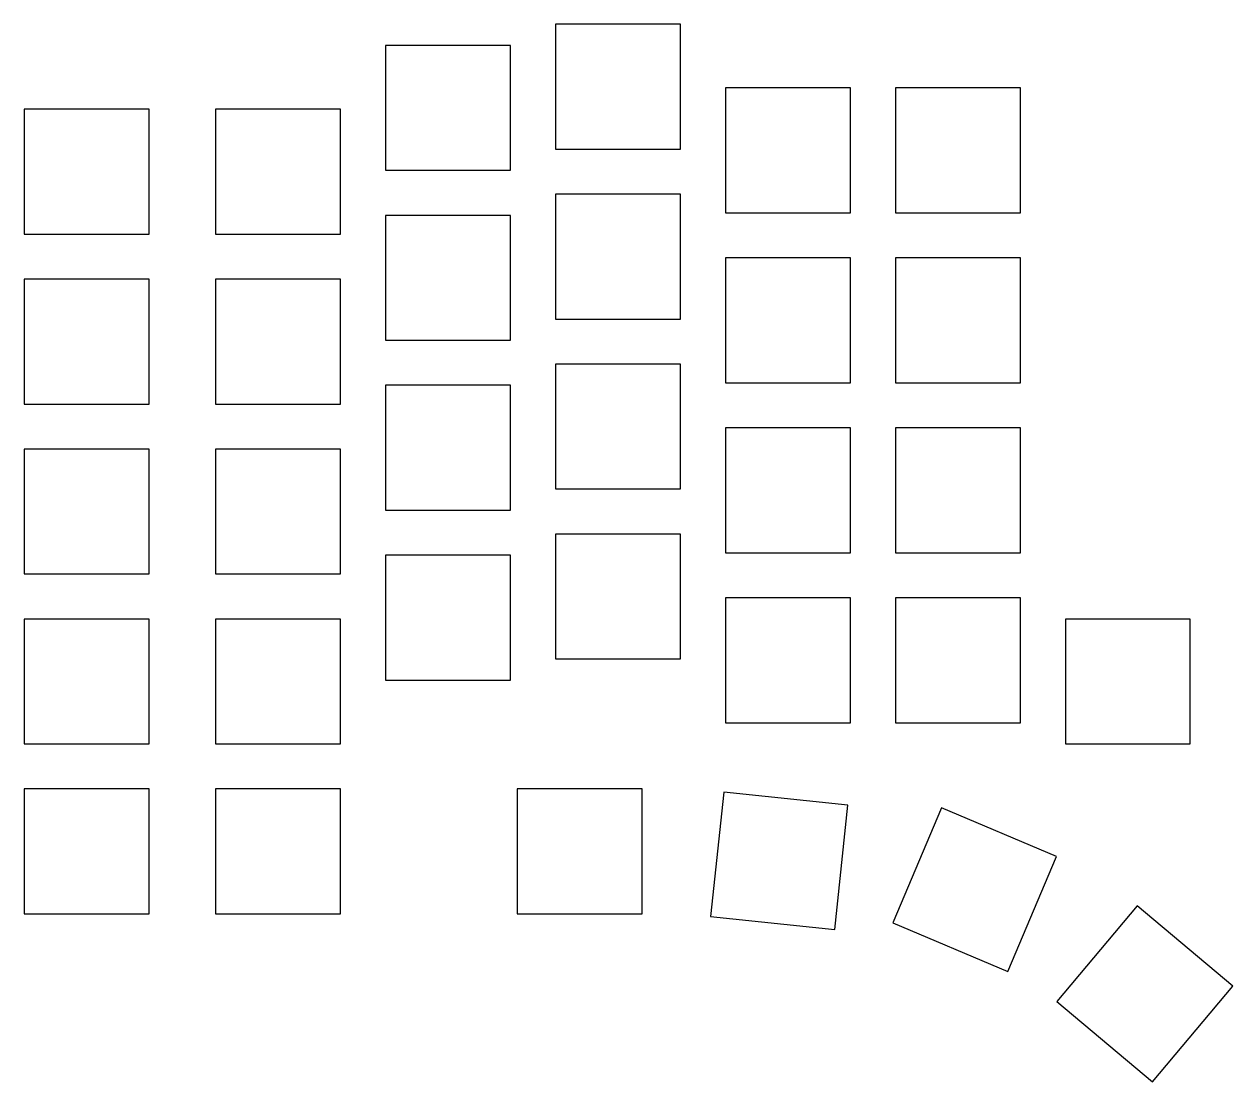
# Model space of a CAD drawing. Header units: millimetres. Extents: x 8 to 143, y -138 to -19.
import ezdxf

# ---------------------------------------------------------------- set-up
doc = ezdxf.new("R2010")
doc.units = ezdxf.units.MM

msp = doc.modelspace()

# ---------------------------------------------------------------- linework, layer by layer
at = {"linetype": 'CONTINUOUS'}
for p, q in [((81.295, -19.289), (67.295, -19.289)), ((67.295, -19.289), (67.295, -33.289)), ((81.295, -33.289), (81.295, -19.289)), ((62.245, -21.67025), (48.245, -21.67025)), ((48.245, -21.67025), (48.245, -35.67025)), ((62.245, -35.67025), (62.245, -21.67025)), ((100.345, -26.43275), (86.345, -26.43275)), ((86.345, -26.43275), (86.345, -40.43275)), ((100.345, -40.43275), (100.345, -26.43275)), ((119.395, -26.43275), (105.395, -26.43275)), ((105.395, -26.43275), (105.395, -40.43275)), ((119.395, -40.43275), (119.395, -26.43275)), ((21.76375, -28.814), (7.76375, -28.814)), ((7.76375, -28.814), (7.76375, -42.814)), ((21.76375, -42.814), (21.76375, -28.814)), ((43.195, -28.814), (29.195, -28.814)), ((29.195, -28.814), (29.195, -42.814)), ((43.195, -42.814), (43.195, -28.814)), ((67.295, -33.289), (81.295, -33.289)), ((48.245, -35.67025), (62.245, -35.67025)), ((81.295, -38.339), (67.295, -38.339)), ((67.295, -38.339), (67.295, -52.339)), ((81.295, -52.339), (81.295, -38.339)), ((86.345, -40.43275), (100.345, -40.43275)), ((105.395, -40.43275), (119.395, -40.43275)), ((62.245, -40.72025), (48.245, -40.72025)), ((48.245, -40.72025), (48.245, -54.72025)), ((62.245, -54.72025), (62.245, -40.72025)), ((7.76375, -42.814), (21.76375, -42.814)), ((29.195, -42.814), (43.195, -42.814)), ((100.345, -45.48275), (86.345, -45.48275)), ((86.345, -45.48275), (86.345, -59.48275)), ((100.345, -59.48275), (100.345, -45.48275)), ((119.395, -45.48275), (105.395, -45.48275)), ((105.395, -45.48275), (105.395, -59.48275)), ((119.395, -59.48275), (119.395, -45.48275)), ((21.76375, -47.864), (7.76375, -47.864)), ((7.76375, -47.864), (7.76375, -61.864)), ((21.76375, -61.864), (21.76375, -47.864)), ((43.195, -47.864), (29.195, -47.864)), ((29.195, -47.864), (29.195, -61.864)), ((43.195, -61.864), (43.195, -47.864)), ((67.295, -52.339), (81.295, -52.339)), ((48.245, -54.72025), (62.245, -54.72025)), ((81.295, -57.389), (67.295, -57.389)), ((67.295, -57.389), (67.295, -71.389)), ((81.295, -71.389), (81.295, -57.389)), ((86.345, -59.48275), (100.345, -59.48275)), ((105.395, -59.48275), (119.395, -59.48275)), ((62.245, -59.77025), (48.245, -59.77025)), ((48.245, -59.77025), (48.245, -73.77025)), ((62.245, -73.77025), (62.245, -59.77025)), ((7.76375, -61.864), (21.76375, -61.864)), ((29.195, -61.864), (43.195, -61.864)), ((100.345, -64.53275), (86.345, -64.53275)), ((86.345, -64.53275), (86.345, -78.53275)), ((100.345, -78.53275), (100.345, -64.53275)), ((119.395, -64.53275), (105.395, -64.53275)), ((105.395, -64.53275), (105.395, -78.53275)), ((119.395, -78.53275), (119.395, -64.53275)), ((21.76375, -66.914), (7.76375, -66.914)), ((7.76375, -66.914), (7.76375, -80.914)), ((21.76375, -80.914), (21.76375, -66.914)), ((43.195, -66.914), (29.195, -66.914)), ((29.195, -66.914), (29.195, -80.914)), ((43.195, -80.914), (43.195, -66.914)), ((67.295, -71.389), (81.295, -71.389)), ((48.245, -73.77025), (62.245, -73.77025)), ((81.295, -76.439), (67.295, -76.439)), ((67.295, -76.439), (67.295, -90.439)), ((81.295, -90.439), (81.295, -76.439)), ((86.345, -78.53275), (100.345, -78.53275)), ((105.395, -78.53275), (119.395, -78.53275)), ((62.245, -78.82025), (48.245, -78.82025)), ((48.245, -78.82025), (48.245, -92.82025)), ((62.245, -92.82025), (62.245, -78.82025)), ((7.76375, -80.914), (21.76375, -80.914)), ((29.195, -80.914), (43.195, -80.914)), ((100.345, -83.58275), (86.345, -83.58275)), ((86.345, -83.58275), (86.345, -97.58275)), ((100.345, -97.58275), (100.345, -83.58275)), ((119.395, -83.58275), (105.395, -83.58275)), ((105.395, -83.58275), (105.395, -97.58275)), ((119.395, -97.58275), (119.395, -83.58275)), ((21.76375, -85.964), (7.76375, -85.964)), ((7.76375, -85.964), (7.76375, -99.964)), ((21.76375, -99.964), (21.76375, -85.964)), ((43.195, -85.964), (29.195, -85.964)), ((29.195, -85.964), (29.195, -99.964)), ((43.195, -99.964), (43.195, -85.964)), ((138.445, -85.964), (124.445, -85.964)), ((124.445, -85.964), (124.445, -99.964)), ((138.445, -99.964), (138.445, -85.964)), ((67.295, -90.439), (81.295, -90.439)), ((48.245, -92.82025), (62.245, -92.82025)), ((86.345, -97.58275), (100.345, -97.58275)), ((105.395, -97.58275), (119.395, -97.58275)), ((7.76375, -99.964), (21.76375, -99.964)), ((29.195, -99.964), (43.195, -99.964)), ((124.445, -99.964), (138.445, -99.964)), ((21.76375, -105.014), (7.76375, -105.014)), ((7.76375, -105.014), (7.76375, -119.014)), ((21.76375, -119.014), (21.76375, -105.014)), ((43.195, -105.014), (29.195, -105.014)), ((29.195, -105.014), (29.195, -119.014)), ((43.195, -119.014), (43.195, -105.014)), ((77.00875, -105.014), (63.00875, -105.014)), ((63.00875, -105.014), (63.00875, -119.014)), ((77.00875, -119.014), (77.00875, -105.014)), ((86.153501, -105.36846), (84.690102, -119.291767)), ((100.076807, -106.831859), (86.153501, -105.36846)), ((98.613409, -120.755165), (100.076807, -106.831859)), ((110.57176, -107.113026), (105.101524, -120.000094)), ((123.458828, -112.583262), (110.57176, -107.113026)), ((117.988592, -125.47033), (123.458828, -112.583262)), ((7.76375, -119.014), (21.76375, -119.014)), ((29.195, -119.014), (43.195, -119.014)), ((63.00875, -119.014), (77.00875, -119.014)), ((132.482715, -118.114476), (123.483689, -128.839098)), ((143.207338, -127.113502), (132.482715, -118.114476)), ((84.690102, -119.291767), (98.613409, -120.755165)), ((105.101524, -120.000094), (117.988592, -125.47033)), ((134.208311, -137.838125), (143.207338, -127.113502)), ((123.483689, -128.839098), (134.208311, -137.838125))]:
    msp.add_line(p, q, dxfattribs=at)

doc.saveas('drawing.dxf')
